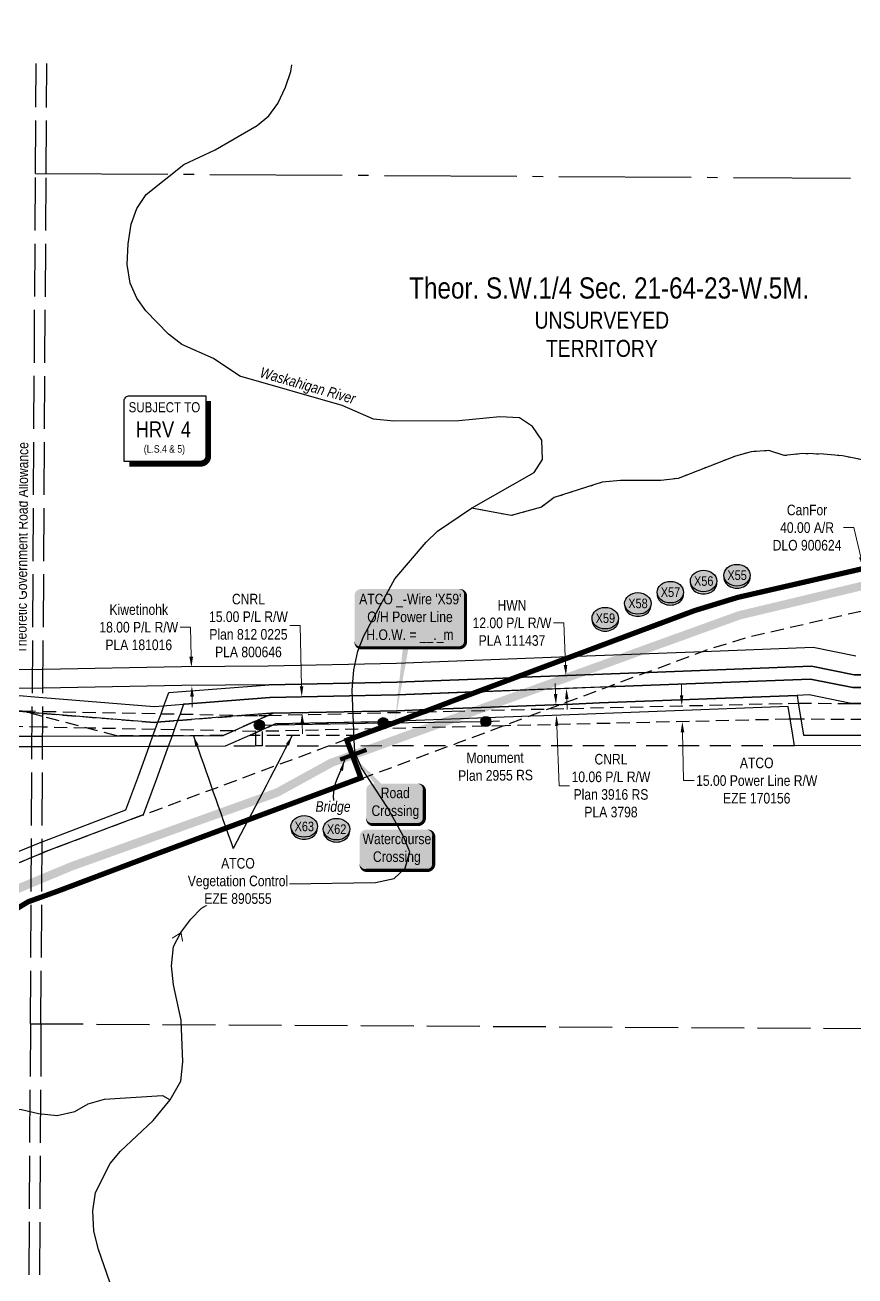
# Model space of a CAD drawing. Extents: x 454172 to 490274, y 6043290 to 6049925.
# Drawn here: x 472212 to 472997, y 6044025 to 6045208 of the extents above; entities that cross this region are included whole.
import ezdxf
from ezdxf.enums import TextEntityAlignment as Align

# ---------------------------------------------------------------- set-up
doc = ezdxf.new("R2010")
doc.units = 0
doc.header["$LTSCALE"] = 5
doc.header["$PDMODE"] = 35
doc.header["$PDSIZE"] = 5
for name, pattern in [('foc-ACCESSROAD', [3.75, 2.5, -1.25]), ('foc-FLOWLINE', [3.75, 2.5, -1.25]), ('foc-MONUMENT-BDYS', [6, 4, -2]), ('foc-QUARTERLINE', [33, 25, -3, 2, -3]), ('foc-UNSURVEYED', [12.5, 10, -2.5]), ('foc-WHEELTRACKS', [2, 0.4, -1.6])]:
    doc.linetypes.add(name, pattern=pattern)
doc.layers.get('Defpoints').update_dxf_attribs({"color": 9})
for name, color, linetype, lineweight in [('AS-GENERAL', 48, 'Continuous', 18), ('F-AR-T', 190, 'Continuous', 9), ('F-EZE-T', 190, 'Continuous', 9), ('F-RW-T', 190, 'Continuous', 9)]:
    doc.layers.add(name, color=color, linetype=linetype, lineweight=lineweight)
for name, color, linetype in [('AS-POWER', 104, 'foc-POWER'), ('AS-POWER-EXISTING-PP', 72, 'Continuous'), ('AS-POWER-T', 104, 'Continuous'), ('AS-ROADS', 254, 'Continuous'), ('C-SYMBOL', 7, 'Continuous'), ('CG-NOTES', 7, 'Continuous'), ('CTW', 7, 'Continuous'), ('F-AR', 190, 'foc-ACCESSROAD'), ('F-EZE', 190, 'foc-FLOWLINE'), ('F-RW', 190, 'Continuous'), ('L-MON-PLAN', 7, 'foc-MONUMENT-BDYS'), ('L-QSEC', 8, 'foc-QUARTERLINE'), ('L-ROAD-T', 7, 'Continuous'), ('L-UNS-T', 3, 'Continuous'), ('L-USEC', 7, 'foc-UNSURVEYED'), ('P-CROSSINGS', 250, 'Continuous'), ('P-PROPOSED', 10, 'Continuous'), ('T-WATER', 160, 'Continuous'), ('T-WATER-P3', 160, 'foc-WHEELTRACKS'), ('T-WATER-T', 170, 'Continuous')]:
    doc.layers.add(name, color=color, linetype=linetype)
doc.styles.add('175L', font='ARIALN.TTF', dxfattribs={"height": 20})
doc.styles.add('80', font='ARIALN.TTF', dxfattribs={"height": 10})
doc.styles.add('80CG', font='ARIALN.TTF', dxfattribs={"height": 10})
doc.styles.add('80L', font='ARIALN.TTF', dxfattribs={"height": 10})
doc.styles.add('Crossing', font='ARIALN.TTF', dxfattribs={"height": 10})
doc.styles.add('foc-LtypeFont', font='ARIALN.TTF', dxfattribs={"height": 7.35})
doc.styles.add('HRV', font='ARIALN.TTF', dxfattribs={"height": 3})
doc.linetypes.add('foc-POWER', pattern='A,6,-1,["P",foc-LtypeFont,S=0.2,R=0,X=-0.625,Y=-0.75],-1.24,4', length=12.24)
doc.linetypes.add('foc-TOPO-flowdirection-NOLINE', pattern='A,0,[">",foc-LtypeFont,S=0.3,R=0,X=0,Y=-0.945],-20,[">",foc-LtypeFont,S=0.3,R=0,X=0,Y=-0.945],0', length=20)
doc.dimstyles.new('Compass 5 000', dxfattribs={"dimscale": 5, "dimtxt": 9, "dimasz": 2, "dimexe": 0.2, "dimexo": 0.0625, "dimgap": 0.5, "dimtad": 0, "dimtih": 1, "dimtoh": 1, "dimzin": 0, "dimdsep": 46, "dimtxsty": '80CG', "dimcen": 0.1, "dimse1": 1, "dimse2": 1, "dimclrd": 256, "dimclrt": 256, "dimaunit": 1, "dimadec": 4, "dimazin": 0, "dimtfac": 0.06, "dimtofl": 0, "dimtmove": 0, "dimatfit": 1, "dimfxl": 0.2, "dimtolj": 1, "dimtzin": 0, "dimlwd": -1, "dimarcsym": 0})

# ---------------------------------------------------------------- blocks, each defined once
blk = doc.blocks.new('HRV')
blk.add_lwpolyline([(-35.1, 31.6), (37.2, 31.6), (37.2, -25.5, -0.414214), (32.2, -30.5), (-40.1, -30.5), (-40.1, 26.6, -0.414214)], format="xyb", close=True)
at = {"const_width": 5, "flags": 128}
blk.add_lwpolyline([(-35.1, -33), (32.2, -33, 0.414214), (39.7, -25.5), (39.7, 26.6)], format="xyb", dxfattribs=at)
at = {"style": '80L'}
blk.add_text('SUBJECT TO', height=9.5, dxfattribs=at).set_placement((-2, 13.1), align=Align.BOTTOM_CENTER)
blk.add_attdef('(N.W.1/4 00)', text='', height=7.12, dxfattribs=at).set_placement((-2, -24.4), align=Align.BOTTOM_CENTER)
at = {"layer": 'CTW', "color": 3, "style": 'HRV'}
blk.add_text('HRV', height=15, dxfattribs=at).set_placement((-10.9, -0.2), align=Align.MIDDLE_CENTER)
blk.add_attdef('0', text='', height=15, dxfattribs=at).set_placement((18.3, -0.2), align=Align.MIDDLE_CENTER)
blk = doc.blocks.new('*D171')
at = {"layer": 'Defpoints', "color": 0, "transparency": 16777216}
for p in [(473004.7, 6044694.9), (472923.2, 6044676.2), (472932.2, 6044637.2)]:
    blk.add_point(p, dxfattribs=at)
at = {"layer": 'F-AR-T', "transparency": 16777216}
for p, q in [((472996, 6044732.6), (472986, 6044732.6)), ((473002.4, 6044704.7), (472996, 6044732.6)), ((473015.9, 6044646.2), (473018.1, 6044636.5))]:
    blk.add_line(p, q, dxfattribs=at)
for points in [[(473004.1, 6044705), (473000.8, 6044704.3), (473004.7, 6044694.9)], [(473017.5, 6044646.6), (473014.2, 6044645.8), (473013.6, 6044656)]]:
    blk.add_solid(points, dxfattribs=at)
at = {"layer": 'F-AR-T', "transparency": 16777216, "insert": (472951.7, 6044732.6), "char_height": 10, "attachment_point": 5, "style": '80CG'}
blk.add_mtext('\\A1;CanFor\\P40.00 A/R\\PDLO 900624', dxfattribs=at)
blk = doc.blocks.new('*D42')
at = {"layer": 'Defpoints', "color": 0, "transparency": 16777216}
for p in [(472770.8, 6044562.7), (472771.2, 6044547.7), (472833.7, 6044549.1)]:
    blk.add_point(p, dxfattribs=at)
at = {"layer": 'F-EZE-T', "transparency": 16777216}
for p, q in [((472833.1, 6044574.1), (472832.9, 6044584.1)), ((472833.9, 6044539.1), (472835, 6044493.4)), ((472835, 6044493.4), (472845, 6044493.4))]:
    blk.add_line(p, q, dxfattribs=at)
for points in [[(472834.7, 6044574.2), (472831.4, 6044574.1), (472833.3, 6044564.1)], [(472835.6, 6044539.2), (472832.2, 6044539.1), (472833.7, 6044549.1)]]:
    blk.add_solid(points, dxfattribs=at)
at = {"layer": 'F-EZE-T', "transparency": 16777216, "insert": (472904.1, 6044493.4), "char_height": 10, "attachment_point": 5, "style": '80CG'}
blk.add_mtext('\\A1;ATCO\\P15.00 Power Line R/W\\PEZE 170156', dxfattribs=at)
blk = doc.blocks.new('*D82')
at = {"layer": 'Defpoints', "color": 0, "transparency": 16777216}
for p in [(472677.9, 6044563.9), (472678.3, 6044553.8), (472714.7, 6044555.2)]:
    blk.add_point(p, dxfattribs=at)
at = {"layer": 'F-RW-T', "transparency": 16777216}
for p, q in [((472713.9, 6044575.2), (472713.5, 6044585.2)), ((472715.1, 6044545.2), (472717.2, 6044488.6)), ((472717.2, 6044488.6), (472727.2, 6044488.6))]:
    blk.add_line(p, q, dxfattribs=at)
for points in [[(472715.6, 6044575.3), (472712.3, 6044575.2), (472714.3, 6044565.3)], [(472716.7, 6044545.3), (472713.4, 6044545.1), (472714.7, 6044555.2)]]:
    blk.add_solid(points, dxfattribs=at)
at = {"layer": 'F-RW-T', "transparency": 16777216, "insert": (472766.3, 6044488.6), "char_height": 10, "attachment_point": 5, "style": '80CG'}
blk.add_mtext('\\A1;CNRL\\P10.06 P/L R/W\\PPlan 3916 RS\\PPLA 3798', dxfattribs=at)
blk = doc.blocks.new('*D87')
at = {"layer": 'Defpoints', "color": 0, "transparency": 16777216}
for p in [(472473.9, 6044572.7), (472481.5, 6044572.8), (472481.9, 6044557.8)]:
    blk.add_point(p, dxfattribs=at)
at = {"layer": 'F-RW-T', "transparency": 16777216}
for p, q in [((472472.5, 6044640), (472462.5, 6044640)), ((472473.7, 6044582.7), (472472.5, 6044640)), ((472474.4, 6044547.7), (472474.6, 6044537.7))]:
    blk.add_line(p, q, dxfattribs=at)
for points in [[(472475.4, 6044582.7), (472472.1, 6044582.7), (472473.9, 6044572.7)], [(472476.1, 6044547.7), (472472.8, 6044547.7), (472474.2, 6044557.7)]]:
    blk.add_solid(points, dxfattribs=at)
at = {"layer": 'F-RW-T', "transparency": 16777216, "insert": (472423.5, 6044640), "char_height": 10, "attachment_point": 5, "style": '80CG'}
blk.add_mtext('\\A1;CNRL\\P15.00 P/L R/W\\PPlan 812 0225\\PPLA 800646', dxfattribs=at)
blk = doc.blocks.new('*D93')
at = {"layer": 'Defpoints', "color": 0, "transparency": 16777216}
for p in [(472723.7, 6044592.7), (472610.9, 6044588.3), (472611.4, 6044576.4)]:
    blk.add_point(p, dxfattribs=at)
at = {"layer": 'F-RW-T', "transparency": 16777216}
for p, q in [((472721.8, 6044642.5), (472711.8, 6044642.5)), ((472723.3, 6044602.6), (472721.8, 6044642.5)), ((472724.5, 6044570.7), (472724.9, 6044560.7))]:
    blk.add_line(p, q, dxfattribs=at)
for points in [[(472725, 6044602.7), (472721.6, 6044602.6), (472723.7, 6044592.7)], [(472726.2, 6044570.7), (472722.9, 6044570.6), (472724.2, 6044580.7)]]:
    blk.add_solid(points, dxfattribs=at)
at = {"layer": 'F-RW-T', "transparency": 16777216, "insert": (472672.7, 6044642.5), "char_height": 10, "attachment_point": 5, "style": '80CG'}
blk.add_mtext('\\A1;HWN\\P12.00 P/L R/W\\PPLA 111437', dxfattribs=at)
blk = doc.blocks.new('*D97')
at = {"layer": 'Defpoints', "color": 0, "transparency": 16777216}
for p in [(472369.6, 6044600.5), (472426.1, 6044601.7), (472426.5, 6044583.9)]:
    blk.add_point(p, dxfattribs=at)
at = {"layer": 'F-RW-T', "transparency": 16777216}
for p, q in [((472368.8, 6044638.4), (472358.8, 6044638.4)), ((472369.4, 6044610.5), (472368.8, 6044638.4)), ((472370.2, 6044572.8), (472370.4, 6044562.8))]:
    blk.add_line(p, q, dxfattribs=at)
for points in [[(472371.1, 6044610.6), (472367.7, 6044610.5), (472369.6, 6044600.5)], [(472371.9, 6044572.8), (472368.5, 6044572.7), (472370, 6044582.8)]]:
    blk.add_solid(points, dxfattribs=at)
at = {"layer": 'F-RW-T', "transparency": 16777216, "insert": (472319.8, 6044638.4), "char_height": 10, "attachment_point": 5, "style": '80CG'}
blk.add_mtext('\\A1;Kiwetinohk\\P18.00 P/L R/W\\PPLA 181016', dxfattribs=at)
blk = doc.blocks.new('*U273')
h = blk.add_hatch(color=59)
edge = h.paths.add_edge_path()
edge.add_line((-21.5, -20), (21.5, -20))
edge.add_arc((21.5, -14), 6, 270, 360)
edge.add_line((27.5, -14), (27.5, 12.5))
edge.add_arc((21.5, 12.5), 6, 0, 90)
edge.add_line((21.5, 18.5), (-21.5, 18.5))
edge.add_arc((-21.5, 12.5), 6, 90, 180)
edge.add_line((-27.5, 12.5), (-27.5, -14))
edge.add_arc((-21.5, -14), 6, 180, 270)
at = {"color": 1, "flags": 128}
blk.add_lwpolyline([(-40.5, 45.5, 0, 7.5, 0), (0, 0, 0, 0, 0)], format="xyseb", dxfattribs=at)
blk.add_lwpolyline([(-21.5, -20, 3, 3, 0), (21.5, -20, 3, 3, 0.414214), (27.5, -14, 3, 3, 0), (27.5, 12.5, 3, 0, 0.414214), (21.5, 18.5, 0, 0, 0), (-21.5, 18.5, 0, 0, 0.414214), (-27.5, 12.5, 0, 0, 0), (-27.5, -14, 0, 3, 0.414214)], format="xyseb", close=True, dxfattribs=at)
at = {"color": 1, "style": '80'}
blk.add_attdef('ENTER_TEXT_001', (-36, -5), '', height=10, dxfattribs=at)
blk = doc.blocks.new('xing2')
h = blk.add_hatch(color=50)
h.dxf.hatch_style = 1
edge = h.paths.add_edge_path()
edge.add_ellipse((0, 0), major_axis=(-12.5, 0), ratio=0.816297, start_angle=0, end_angle=360)
h = blk.add_hatch(color=250)
h.dxf.hatch_style = 1
edge = h.paths.add_edge_path()
edge.add_ellipse((0, -2), major_axis=(-12.5, 0), ratio=0.816297, start_angle=0, end_angle=180)
edge.add_line((12.5, -2), (12.5, 0))
edge.add_ellipse((0, 0), major_axis=(-12.5, 0), ratio=0.816297, start_angle=0, end_angle=180, ccw=False)
edge.add_line((-12.5, 0), (-12.5, -2))
at = {"color": 250}
blk.add_ellipse((0, 0), major_axis=(-12.5, 0), ratio=0.816297, dxfattribs=at)
blk.add_ellipse((0, -2), major_axis=(-12.5, 0), ratio=0.816297, start_param=0, end_param=3.141593, dxfattribs=at)
at = {"color": 250, "style": 'Crossing'}
blk.add_attdef('CROSSING', text='', height=9, dxfattribs=at).set_placement((0.1, 0), align=Align.MIDDLE_CENTER)
at = {"color": 250, "style": 'Crossing', "flags": 1}
for tag, p in [('OWNER', (0.1, -12.5)), ('DESCRIPTION', (0.1, -25.8)), ('LOCATION', (0.1, -39.3)), ('DWG_REF', (0.1, -52.8))]:
    blk.add_attdef(tag, text='', height=9, dxfattribs=at).set_placement(p, align=Align.MIDDLE_CENTER)
blk = doc.blocks.new('*U331')
h = blk.add_hatch(color=254)
edge = h.paths.add_edge_path()
edge.add_line((-29, -20), (29, -20))
edge.add_arc((29, -14), 6, 270, 360)
edge.add_line((35, -14), (35, 12.5))
edge.add_arc((29, 12.5), 6, 0, 90)
edge.add_line((29, 18.5), (-29, 18.5))
edge.add_arc((-29, 12.5), 6, 90, 180)
edge.add_line((-35, 12.5), (-35, -14))
edge.add_arc((-29, -14), 6, 180, 270)
at = {"color": 160, "flags": 128}
blk.add_lwpolyline([(-29, -20, 3, 3, 0), (29, -20, 3, 3, 0.414214), (35, -14, 3, 3, 0), (35, 12.5, 3, 0, 0.414214), (29, 18.5, 0, 0, 0), (-29, 18.5, 0, 0, 0.414214), (-35, 12.5, 0, 0, 0), (-35, -14, 0, 3, 0.414214)], format="xyseb", close=True, dxfattribs=at)
at = {"color": 160, "style": '80'}
blk.add_attdef('ENTER_TEXT_001', (-26.8, -4.9), '', height=10, dxfattribs=at)
blk = doc.blocks.new('POWERPOLE')
h = blk.add_hatch(color=255)
edge = h.paths.add_edge_path()
edge.add_arc((0, 0), 0.96, 0, 360)
at = {"linetype": 'Continuous'}
for p, q in [((0.68, -0.68), (-0.68, 0.68)), ((-0.68, -0.68), (0.68, 0.68))]:
    blk.add_line(p, q, dxfattribs=at)
blk.add_circle((0, 0), 0.96, dxfattribs=at)
blk = doc.blocks.new('*U336')
h = blk.add_hatch(color=255)
edge = h.paths.add_edge_path()
edge.add_line((-46.5, -28.5), (46.5, -28.5))
edge.add_arc((46.5, -22.5), 6, 270, 360)
edge.add_line((52.5, -22.5), (52.5, 21))
edge.add_arc((46.5, 21), 6, 0, 90)
edge.add_line((46.5, 27), (-46.5, 27))
edge.add_arc((-46.5, 21), 6, 90, 180)
edge.add_line((-52.5, 21), (-52.5, -22.5))
edge.add_arc((-46.5, -22.5), 6, 180, 270)
at = {"color": 104, "flags": 128}
blk.add_lwpolyline([(-46.5, -28.5, 3, 3, 0), (46.5, -28.5, 3, 3, 0.414214), (52.5, -22.5, 3, 3, 0), (52.5, 21, 3, 0, 0.414214), (46.5, 27, 0, 0, 0), (-46.5, 27, 0, 0, 0.414214), (-52.5, 21, 0, 0, 0), (-52.5, -22.5, 0, 3, 0.414214)], format="xyseb", close=True, dxfattribs=at)
blk.add_lwpolyline([(-14.3, -99.2, 0, 7.5, 0), (0, 0, 0, 0, 0)], format="xyseb", dxfattribs=at)
at = {"color": 104, "style": '80'}
blk.add_attdef('ENTER_TEXT_001', (-26.8, -4.9), '', height=10, dxfattribs=at)

msp = doc.modelspace()

# ---------------------------------------------------------------- linework, layer by layer
at = {"layer": 'AS-GENERAL', "const_width": 4, "flags": 128}
msp.add_lwpolyline([(472510.224, 6044513.336), (472535.115, 6044522.538)], dxfattribs=at)
at = {"layer": 'AS-POWER', "flags": 128}
msp.add_lwpolyline([(472433.839, 6044545.797), (472551, 6044548.15), (472647.958, 6044549.268), (472661.034, 6044549.786)], dxfattribs=at)
at = {"layer": 'AS-ROADS', "const_width": 7.996, "flags": 128}
msp.add_lwpolyline([(475014.156, 6044542.833), (473805.857, 6044552.612), (473742.691, 6044553.562), (473692.823, 6044573.975), (473476.563, 6044691.804), (473406.347, 6044718.087), (473355.253, 6044734.215), (473275.899, 6044743.22), (473239.745, 6044733.961), (472887.734, 6044649.713), (472501.795, 6044510.218), (472450.745, 6044482.161), (472256.642, 6044412.51), (472188, 6044383.92), (472034.219, 6044245.142), (471961.318, 6044195.626), (471873.739, 6044176.307), (471843.238, 6044174.797), (471749.922, 6044193.513), (471535.036, 6044232.499), (471412.928, 6044293.134), (471330.997, 6044368.73)], dxfattribs=at)
at = {"layer": 'F-AR', "flags": 128}
msp.add_lwpolyline([(459735.175, 6046472.34), (459774.96, 6046470.4), (459823.646, 6046470.097), (459925.381, 6046469.465), (459932.458, 6046469.421), (459936.768, 6046469.394), (459942.957, 6046469.356), (459994.91, 6046469.033), (460052.536, 6046468.675), (460105.19, 6046463.254), (460157.155, 6046453.884), (460158.304, 6046453.677), (460261.824, 6046420.316), (460797.913, 6046230.963), (460822.759, 6046222.187), (460827.977, 6046219.713), (460916.183, 6046177.888), (461045.505, 6046113.108), (461099.932, 6046080.751), (461124.886, 6046062.712), (461216.997, 6045981.245), (461251.406, 6045950.816), (461259.016, 6045944.093), (461345.536, 6045859.476), (461375.492, 6045835.418), (461428.401, 6045802.394), (461479.79, 6045777.726), (461534.36, 6045764.688), (461619.044, 6045749.756), (461814.875, 6045715.227), (461915.656, 6045708.426), (462423.761, 6045699.044), (462442.87, 6045698.692), (462453.917, 6045698.515), (463248.913, 6045685.843), (463317.549, 6045684.749), (463702.444, 6045680.703), (463732.663, 6045680.385), (464053.993, 6045677.019), (464084.151, 6045676.703), (464515.596, 6045672.175), (464879.165, 6045666.676), (465143.009, 6045662.68), (465152.923, 6045662.53), (465153.331, 6045662.524), (465182.584, 6045662.08), (465183.003, 6045662.073), (465573.803, 6045656.171), (465684.201, 6045652.454), (465714.354, 6045651.439), (465884.808, 6045645.7), (465933.897, 6045641.752), (465954.122, 6045640.125), (465968.064, 6045639.004), (466110.718, 6045616.357), (466232.285, 6045592.456), (466293.194, 6045573.45), (466350.716, 6045546.368), (466507.95, 6045445.747), (466594.144, 6045390.588), (466745.816, 6045288.977), (466762.721, 6045277.652), (467025.394, 6045101.681), (467087.104, 6045060.349), (467309.365, 6044914.084), (467339.385, 6044894.327), (467728.301, 6044638.386), (467743.255, 6044628.546), (467745.892, 6044626.81), (467752.485, 6044622.473), (467793.584, 6044595.429), (467845.945, 6044568.641), (467900.55, 6044551.287), (467938.354, 6044546.349), (467978.293, 6044545.527), (468024.119, 6044548.14), (468035.75, 6044548.803), (468071.187, 6044550.825), (468112.757, 6044553.196), (468131.041, 6044554.239), (468132.24, 6044554.307), (468153.563, 6044555.523), (468157.43, 6044555.828), (468161.336, 6044556.263), (468167.473, 6044556.317), (468171.313, 6044556.536), (468174.345, 6044556.709), (468303.293, 6044560.119), (468430.81, 6044559.982), (468465.902, 6044560.029), (468485.905, 6044560.056), (468487.2, 6044560.057), (468502.551, 6044560.077), (468510.737, 6044560.088), (468803.155, 6044560.478), (468937.6, 6044562.493), (468967.763, 6044562.945), (469065.756, 6044564.413), (469123.955, 6044561.589), (469189.86, 6044548.101), (469205.381, 6044544.699), (469210.287, 6044543.92), (469220.837, 6044541.761), (469225.742, 6044540.757), (469232.158, 6044539.28), (469233.443, 6044538.984), (469243.805, 6044536.597), (469253.746, 6044534.307), (469259.321, 6044533.224), (469473.288, 6044483.745), (469574.269, 6044455.441), (469615.74, 6044437.26), (469687.161, 6044389.61), (469761.493, 6044331.457), (469783.141, 6044314.521), (469816.413, 6044297.391), (469851.582, 6044286.323), (469910.125, 6044278.03), (470011.614, 6044279.417), (470113.383, 6044284.719), (470233.973, 6044299.668), (470332.224, 6044320.007), (470387.864, 6044341.598), (470564.763, 6044440.023), (470567.529, 6044441.21), (470597.772, 6044454.18), (470624.653, 6044465.708), (470686.271, 6044483.949), (470729.292, 6044490.305), (470808.667, 6044494.132), (470830.849, 6044495.202), (470836.271, 6044495.464), (470841.127, 6044495.993), (470865.943, 6044498.701), (470872.415, 6044499.407), (470876.603, 6044499.853), (470880.122, 6044500.249), (470892.012, 6044501.546), (470961.785, 6044509.162), (471020.537, 6044515.574), (471082.957, 6044520.184), (471126.231, 6044519.847), (471156.853, 6044514.998), (471169.302, 6044513.026), (471204.737, 6044500.296), (471243.436, 6044478.237), (471292.701, 6044437.934), (471392.362, 6044345.525), (471425.647, 6044314.663), (471455.812, 6044294.914), (471489.51, 6044277.067), (471515.465, 6044267.611), (471525.028, 6044264.134), (471584.217, 6044251.304), (471683.929, 6044228.508), (471687.731, 6044227.838), (471821.254, 6044204.513), (471821.823, 6044204.425), (471834.497, 6044203.636), (471836.144, 6044203.534), (471838.021, 6044203.415), (471849.462, 6044202.702), (471874.97, 6044201.134), (471905.821, 6044204.176), (471952.393, 6044220.804), (471988.57, 6044243.411), (472013.114, 6044264.733), (472130.92, 6044367.104), (472173.652, 6044399.527), (472198.095, 6044412.291), (472228.331, 6044424.911), (472229.428, 6044425.37), (472324.11, 6044461.047), (472388.795, 6044485.098), (472520.129, 6044533.932), (472525.69, 6044535.998), (472542.901, 6044542.398), (472562.284, 6044549.453), (472585.909, 6044558.391), (472592.401, 6044560.623), (472615.177, 6044569.274), (472636.706, 6044577.314), (472672.536, 6044590.696), (472726.218, 6044610.747), (472845.216, 6044655.196), (472885.896, 6044667.613), (473022.597, 6044699.048), (473025.193, 6044699.692), (473200.886, 6044743.302), (473287.425, 6044765.536), (473440.117, 6044734.159), (473749.357, 6044566.947), (473829.694, 6044566.989), (473859.855, 6044567.008), (474228.29, 6044567.23), (474351.252, 6044566), (474378.468, 6044565.729), (474421.057, 6044565.307), (474437.185, 6044565.147), (474655.091, 6044562.999), (475108.206, 6044558.523), (475109.282, 6044558.532), (475128.812, 6044558.79), (475140.12, 6044558.934), (475143.548, 6044558.974), (475192.998, 6044559.606), (475281.483, 6044546.949), (475400.705, 6044504.667), (475459.954, 6044478.12), (475490.043, 6044464.638), (475504.583, 6044458.123), (475596.033, 6044441.011), (475662.25, 6044441.498), (475746.6, 6044455.938), (476025.056, 6044546.381), (476143.581, 6044554.353), (476148.588, 6044554.56), (476183.806, 6044557.031), (476237.789, 6044555.497), (476254.302, 6044555.031), (476261.439, 6044554.83), (476264.299, 6044554.745), (476285.771, 6044554.135), (476932.029, 6044535.774), (477068.574, 6044537.823), (477090.991, 6044536.11), (477121.14, 6044533.807), (477346.82, 6044516.564), (477414.833, 6044514.458), (477467.959, 6044515.367), (477623.19, 6044545.329), (477819.006, 6044549.6), (477882.821, 6044547.375), (477916.551, 6044543.243), (478117.075, 6044518.685), (478342.582, 6044431.397), (478371.608, 6044423.243), (478483.871, 6044403.53), (478721.231, 6044379.659), (478751.377, 6044376.627), (478768.899, 6044374.865), (478791.642, 6044372.578), (478854.731, 6044366.233), (478874.651, 6044364.23), (478885.291, 6044363.16), (479004.406, 6044356.061), (479139.039, 6044348.004), (479558.838, 6044337.336), (479612.179, 6044335.981), (479671.347, 6044337.727), (479689.056, 6044340.577), (479769.55, 6044361.111), (479812.597, 6044365.159), (480063.121, 6044371.307), (480151.135, 6044371.357), (480182.259, 6044369.923), (480324.844, 6044357.216), (480376.622, 6044350.85), (480406.757, 6044347.145), (480509.088, 6044334.563), (480576.879, 6044318.02), (480595.379, 6044313.505), (480638.022, 6044303.099), (480736.949, 6044282.979), (481062.233, 6044266.714), (481204.451, 6044266.143), (481279.357, 6044265.842), (481363.634, 6044261.089), (481441.797, 6044252.633), (481484.233, 6044244.683), (481536.865, 6044228.253), (481555.176, 6044222.547), (481593.081, 6044200.767), (481633.538, 6044171.403), (481647.919, 6044160.966), (481648.412, 6044160.521), (481695.438, 6044118.098), (481726.906, 6044083.605), (482010.01, 6043733.136), (482027.657, 6043711.291), (482039.988, 6043697.687), (482096.216, 6043635.659), (482113.388, 6043621.418), (482133.709, 6043610.454), (482152.336, 6043603.604), (482227.603, 6043586.802), (482337.784, 6043549.778), (482479.255, 6043461.675), (482497.85, 6043453.073), (482519.676, 6043448.142), (482548.126, 6043444.715), (482584.857, 6043450.883), (482602.295, 6043464.052), (482741.67, 6043501.636), (482764.916, 6043507.905), (482773.931, 6043510.336), (482828.57, 6043530.12), (482828.476, 6043505.794), (482828.449, 6043498.563), (482828.406, 6043487.542), (482822.467, 6043485.399), (482785.195, 6043471.956), (482620.247, 6043427.484), (482610.76, 6043420.314), (482602.141, 6043413.811), (482548.966, 6043404.249), (482513.174, 6043408.625), (482484.91, 6043415.01), (482472.352, 6043420.811), (482460.223, 6043426.43), (482444.539, 6043436.198), (482414.186, 6043455.1), (482320.632, 6043513.362), (482216.867, 6043548.235), (482141.031, 6043565.164), (482117.234, 6043573.916), (482091.184, 6043587.971), (482068.704, 6043606.483), (482039.685, 6043638.494), (482009.695, 6043671.578), (481997.275, 6043685.28), (481696.57, 6044057.539), (481667.215, 6044089.716), (481622.717, 6044129.859), (481571.319, 6044167.163), (481539.07, 6044185.693), (481511.112, 6044194.416), (481474.565, 6044205.819), (481435.953, 6044212.999), (481382.463, 6044218.839), (481375.289, 6044219.616), (481373.204, 6044219.841), (481360.356, 6044221.231), (481347.689, 6044221.946), (481278.165, 6044225.867), (481204.214, 6044226.164), (481061.176, 6044226.738), (480991.13, 6044230.234), (480731.945, 6044243.199), (480629.002, 6044264.148), (480501.907, 6044295.163), (480406.485, 6044306.897), (480376.351, 6044310.603), (480320.651, 6044317.452), (480179.943, 6044329.991), (480150.865, 6044331.393), (480063.013, 6044331.317), (479814.903, 6044325.221), (479776.405, 6044321.6), (479697.19, 6044301.392), (479675.129, 6044297.841), (479612.273, 6044295.987), (479558.611, 6044297.35), (479137.351, 6044308.054), (479002.25, 6044316.139), (478882.489, 6044323.268), (478872.291, 6044324.294), (478852.372, 6044326.296), (478751.193, 6044336.468), (478721.047, 6044339.499), (478478.515, 6044363.881), (478362.746, 6044384.204), (478329.93, 6044393.425), (478107.278, 6044479.607), (477916.36, 6044502.989), (477879.686, 6044507.481), (477818.736, 6044509.606), (477627.445, 6044505.431), (477472.128, 6044475.453), (477414.554, 6044474.469), (477344.675, 6044476.632), (477197.349, 6044487.875), (477177.416, 6044489.398), (477120.943, 6044493.726), (477090.794, 6044496.03), (477067.347, 6044497.821), (476931.804, 6044495.787), (476285.568, 6044514.147), (476263.594, 6044514.766), (476253.598, 6044515.055), (476184.533, 6044517.017), (476151.845, 6044514.824), (476146.858, 6044514.49), (476133.208, 6044513.574), (476032.723, 6044506.833), (476002.368, 6044496.973), (475983.233, 6044490.758), (475756.223, 6044417.027), (475665.822, 6044401.547), (475592.499, 6044401.002), (475492.596, 6044419.69), (475489.812, 6044420.937), (475459.723, 6044434.418), (475385.845, 6044467.518), (475271.835, 6044507.952), (475190.53, 6044519.565), (475140.274, 6044518.931), (475123.457, 6044518.717), (475120.03, 6044518.675), (475108.666, 6044518.532), (475103.701, 6044518.543), (475089.357, 6044518.611), (475078.177, 6044518.725), (474654.872, 6044522.958), (474420.659, 6044525.299), (474404.494, 6044525.461), (474228.105, 6044527.225), (473859.629, 6044527.002), (473829.468, 6044526.985), (473739.445, 6044526.93), (473720.786, 6044536.956), (473719.059, 6044536.956), (473596.1, 6044536.874), (473588.093, 6044536.868), (473585.267, 6044536.868), (473581.884, 6044536.866), (473566.879, 6044536.852), (473563.055, 6044536.854), (473425.64, 6044536.767), (473410.666, 6044536.758), (473382.176, 6044536.74), (473372.132, 6044536.733), (473362.277, 6044536.728), (473359.16, 6044536.728), (473349.102, 6044536.722), (473339.053, 6044536.715), (473318.775, 6044536.701), (473318.764, 6044550.183), (473318.752, 6044565.176), (473318.75, 6044567.17), (473329.585, 6044567.198), (473339.869, 6044567.203), (473349.892, 6044567.207), (473359.14, 6044567.218), (473359.95, 6044567.212), (473369.177, 6044567.168), (473379.225, 6044567.088), (473410.859, 6044566.901), (473425.846, 6044566.814), (473665.393, 6044566.908), (473426.485, 6044696.165), (473289.622, 6044724.346), (473288.427, 6044724.515), (473210.676, 6044704.54), (473031.893, 6044660.163), (473024.953, 6044658.567), (472896.224, 6044628.965), (472858.059, 6044617.316), (472853.502, 6044615.613), (472799.801, 6044595.556), (472763.998, 6044582.181), (472722.826, 6044566.804), (472719.17, 6044565.438), (472707.863, 6044561.214), (472689.153, 6044554.226), (472665.057, 6044545.227), (472628.903, 6044531.724), (472622.464, 6044529.33), (472337.632, 6044423.424), (472243.934, 6044388.101), (472228.075, 6044382.397), (472215.784, 6044377.976), (472197.824, 6044367.249), (472195.137, 6044365.643), (472156.147, 6044336.06), (472073.668, 6044264.387), (472012.425, 6044211.174), (471969.911, 6044184.607), (471914.649, 6044164.876), (471875.631, 6044161.023), (471870.489, 6044161.338), (471857.944, 6044162.12), (471839.134, 6044163.287), (471817.001, 6044164.671), (471676.473, 6044189.196), (471576.039, 6044212.169), (471513.903, 6044225.637), (471473.237, 6044240.445), (471435.463, 6044260.451), (471423.705, 6044268.148), (471400.932, 6044283.057), (471392.026, 6044291.315), (471266.427, 6044407.775), (471220.721, 6044445.167), (471187.953, 6044463.844), (471159.329, 6044474.129), (471122.93, 6044479.892), (471084.276, 6044480.193), (471024.179, 6044475.755), (470885.747, 6044460.646), (470874.126, 6044459.378), (470870.332, 6044458.956), (470866.419, 6044458.537), (470859.639, 6044457.797), (470839.406, 6044455.589), (470835.169, 6044455.385), (470824.936, 6044454.892), (470733.186, 6044450.467), (470694.91, 6044444.812), (470638.253, 6044428.04), (470597.494, 6044410.56), (470582.407, 6044404.089), (470567.239, 6044395.65), (470404.895, 6044305.322), (470343.586, 6044281.532), (470309.959, 6044274.564), (470240.495, 6044260.191), (470116.886, 6044244.869), (470012.927, 6044239.452), (469907.579, 6044238.011), (469842.717, 6044247.2), (469801.151, 6044260.282), (469767.298, 6044277.711), (469761.483, 6044280.705), (469761.163, 6044280.955), (469663.716, 6044357.192), (469596.473, 6044402.055), (469560.782, 6044417.701), (469463.401, 6044444.996), (469264.418, 6044490.822), (469254.03, 6044493.215), (469248.854, 6044494.407), (469238.502, 6044496.792), (469225.881, 6044499.699), (469217.246, 6044501.688), (469210.365, 6044503.096), (469194.876, 6044506.267), (469118.949, 6044521.806), (469065.086, 6044524.419), (468967.494, 6044522.957), (468937.332, 6044522.505), (468803.481, 6044520.499), (468504.324, 6044520.1), (468496.272, 6044520.09), (468481.174, 6044520.068), (468431.092, 6044520.003), (468302.71, 6044520.134), (468205.609, 6044517.541), (468195.361, 6044517.267), (468191.263, 6044517.158), (468175.739, 6044516.743), (468171.331, 6044516.492), (468168.252, 6044516.316), (468161.337, 6044516.01), (468131.964, 6044514.247), (468097.387, 6044512.275), (468061.947, 6044510.253), (468050.316, 6044509.59), (467979.021, 6044505.524), (467935.344, 6044506.423), (467891.837, 6044512.105), (467830.683, 6044531.542), (467773.431, 6044560.832), (467719.513, 6044596.312), (467712.92, 6044600.648), (467710.283, 6044602.385), (467695.329, 6044612.223), (467339.048, 6044846.69), (467309.027, 6044866.446), (467064.989, 6045027.043), (466952.716, 6045102.247), (466572.241, 6045357.139), (466507.607, 6045398.502), (466331.346, 6045511.299), (466278.656, 6045536.106), (466222.446, 6045553.646), (466103.725, 6045576.987), (465963.32, 6045599.278), (465882.57, 6045605.772), (465714.057, 6045611.446), (465683.904, 6045612.462), (465583.938, 6045615.831), (465572.855, 6045616.202), (465522.515, 6045616.962), (464878.86, 6045626.698), (464515.072, 6045632.199), (464083.839, 6045636.725), (464053.681, 6045637.041), (463317.021, 6045644.773), (463248.594, 6045645.864), (462453.591, 6045658.536), (462442.182, 6045658.718), (462423.435, 6045659.064), (461913.94, 6045668.471), (461810.044, 6045675.483), (461618.706, 6045709.221), (461526.237, 6045725.525), (461466.342, 6045739.834), (461409.108, 6045767.309), (461352.309, 6045802.76), (461318.979, 6045829.528), (461231.779, 6045914.809), (461190.519, 6045951.291), (461156.109, 6045981.721), (461099.872, 6046031.463), (461077.963, 6046047.301), (461026.312, 6046078.007), (460898.663, 6046141.95), (460827.602, 6046175.645), (460807.496, 6046185.179), (460797.552, 6046188.691), (460249.033, 6046382.434), (460148.582, 6046414.806), (460099.588, 6046423.64), (460050.359, 6046428.709), (459994.562, 6046429.056), (459773.875, 6046430.428), (459729.022, 6046432.585), (459685.854, 6046444.031), (459646.574, 6046465.313), (459625.177, 6046483.098), (459622.176, 6046485.592), (459611.502, 6046494.361), (459606.812, 6046498.362), (459607.56, 6046498.982), (459622.127, 6046511.008), (459637.195, 6046525.102), (459641.888, 6046521.194), (459652.559, 6046512.324), (459655.336, 6046510.016), (459669.091, 6046498.583), (459700.708, 6046481.454), (459707.368, 6046479.688), (459735.175, 6046472.34)], close=True, dxfattribs=at)
at = {"layer": 'F-EZE'}
for points in [[(470881.847, 6044563.025), (471393.717, 6044564.576), (471590.955, 6044565.188), (471883.631, 6044565.728), (471928.526, 6044564.84), (471975.384, 6044563.914), (472198.978, 6044559.387), (472209.67, 6044559.287), (472229.135, 6044558.903), (472340.834, 6044556.695), (472358.799, 6044556.34), (472419.663, 6044555.138), (472433.45, 6044554.866), (472442.371, 6044555.072), (472588.792, 6044558.457), (472615.741, 6044559.081), (472709.359, 6044561.249), (472933.963, 6044566.457), (472943.443, 6044566.689), (472993.496, 6044566.294), (473024.415, 6044566.157)], [(473024.327, 6044551.165), (472945.893, 6044551.425), (472935.707, 6044551.459), (472934.112, 6044551.465), (472666.205, 6044545.253), (472553.193, 6044542.638), (472546.053, 6044542.471), (472436.474, 6044539.939), (472436.481, 6044536.07), (472436.498, 6044526.222), (472430.501, 6044526.211), (472430.484, 6044536.075), (472430.479, 6044538.778), (472430.478, 6044539.929), (472409.282, 6044540.347), (472353.325, 6044541.452), (472335.357, 6044541.807), (472270.988, 6044543.079), (472229.045, 6044543.909), (472198.889, 6044544.505), (471883.456, 6044550.736), (471590.992, 6044550.196), (471393.624, 6044549.584), (470905.728, 6044548.069)]]:
    msp.add_lwpolyline(points, dxfattribs=at)
for points in [[(472447.019, 6044557.141), (472399.504, 6044535.996), (472351.933, 6044535.838), (472351.26, 6044535.835), (472335.94, 6044535.785), (472333.138, 6044535.775), (472299.047, 6044535.662), (472229.106, 6044554.15), (472213.831, 6044558.187), (472229.124, 6044556.951), (472334.381, 6044548.444), (472337.9, 6044548.72), (472340.781, 6044548.947), (472356.535, 6044550.183), (472357.23, 6044550.237), (472444.531, 6044557.091), (472447.019, 6044557.141)], [(472530.754, 6044536.757), (472528.729, 6044536.085), (472528.276, 6044535.996), (472424.415, 6044536.08), (472449.253, 6044547.132), (472562.288, 6044549.419), (472564.829, 6044549.476), (472560.374, 6044547.823), (472530.754, 6044536.757)]]:
    msp.add_lwpolyline(points, close=True, dxfattribs=at)
at = {"layer": 'F-RW'}
for points in [[(470899.05, 6044594.118), (471393.907, 6044595.375), (472139.252, 6044597.249), (472199.212, 6044598.363), (472229.376, 6044598.924), (472360.262, 6044601.357), (472442.32, 6044602.031), (472563.396, 6044604.527), (472726.218, 6044610.747), (472853.502, 6044615.613), (472957.332, 6044619.586), (472997.957, 6044611.358)], [(473024.573, 6044593.437), (472996.169, 6044593.376), (472955.867, 6044601.53), (472802.169, 6044595.649), (472799.801, 6044595.556), (472675.178, 6044590.797), (472672.536, 6044590.696), (472563.919, 6044586.546), (472443.198, 6044584.057), (472360.53, 6044583.374), (472229.267, 6044580.935), (472199.104, 6044580.374), (472139.15, 6044579.26), (471393.796, 6044577.415), (470896.462, 6044576.18)], [(472198.159, 6044423.102), (472225.805, 6044434.689), (472228.395, 6044435.673), (472307.733, 6044465.786), (472319.727, 6044498.666), (472329.493, 6044525.652), (472330.217, 6044527.424), (472333.168, 6044535.743), (472335.396, 6044541.766), (472337.921, 6044548.698), (472340.856, 6044556.671), (472343.617, 6044564.208), (472348.166, 6044576.628), (472443.198, 6044584.057), (472563.919, 6044586.546), (472672.536, 6044590.697), (472675.178, 6044590.798), (472799.824, 6044595.557), (472802.169, 6044595.647), (472955.867, 6044601.53), (472996.167, 6044593.386), (473024.573, 6044593.437)], [(470896.462, 6044576.183), (471393.796, 6044577.415), (472139.15, 6044579.26), (472199.068, 6044574.417), (472229.214, 6044571.98), (472334.397, 6044563.479), (472343.603, 6044564.222), (472346.498, 6044564.455), (472362.231, 6044565.67), (472362.925, 6044565.731), (472443.79, 6044572.066), (472564.237, 6044574.551), (472637.6, 6044577.347), (472639.436, 6044577.417), (472647.141, 6044577.712), (472766.029, 6044582.258), (472771.042, 6044582.448), (472954.975, 6044589.477), (472994.984, 6044581.364), (473024.504, 6044581.403)], [(473024.503, 6044581.403), (472994.982, 6044581.377), (472954.935, 6044589.48), (472771.042, 6044582.451), (472766.029, 6044582.261), (472764.004, 6044582.183), (472647.141, 6044577.715), (472639.436, 6044577.42), (472637.6, 6044577.35), (472636.717, 6044577.317), (472564.254, 6044574.551), (472443.79, 6044572.066), (472362.924, 6044565.737), (472362.233, 6044565.68), (472358.81, 6044556.328), (472356.547, 6044550.17), (472353.354, 6044541.422), (472351.284, 6044535.81), (472347.608, 6044525.722), (472346.706, 6044523.066), (472336.227, 6044494.305), (472324.11, 6044461.047), (472229.428, 6044425.37), (472228.331, 6044424.911), (472198.094, 6044412.235)], [(470900.462, 6044531.026), (471393.519, 6044532.661), (472181.236, 6044535.272), (472198.833, 6044535.33), (472228.994, 6044535.431), (472299.047, 6044535.662), (472333.138, 6044535.775), (472335.94, 6044535.785), (472351.26, 6044535.835), (472351.933, 6044535.838), (472399.504, 6044535.996), (472447.019, 6044557.141), (472564.589, 6044559.522), (472592.405, 6044560.584), (472594.704, 6044560.672), (472598.862, 6044560.833), (472626.414, 6044561.889), (472720.831, 6044565.501), (472729.975, 6044565.854), (472755.373, 6044566.827), (472942.273, 6044573.983), (472943.401, 6044566.955), (472948.293, 6044536.476), (473024.242, 6044536.523)], [(473024.417, 6044566.429), (472993.496, 6044566.35), (472953.831, 6044574.426), (472942.273, 6044573.983), (472755.373, 6044566.827), (472729.975, 6044565.854), (472720.831, 6044565.501), (472626.414, 6044561.889), (472598.862, 6044560.833), (472594.704, 6044560.672), (472592.405, 6044560.584), (472564.589, 6044559.522), (472447.019, 6044557.141), (472444.531, 6044557.091), (472357.23, 6044550.237), (472356.535, 6044550.183), (472340.781, 6044548.947), (472337.9, 6044548.72), (472334.381, 6044548.444), (472229.124, 6044556.951), (472213.831, 6044558.187), (472198.978, 6044559.387)], [(473024.183, 6044526.473), (472939.726, 6044526.419), (472938.114, 6044536.47), (472933.758, 6044563.598), (472702.426, 6044554.739), (472690.566, 6044554.28), (472581.652, 6044550.114), (472566.482, 6044549.534), (472564.829, 6044549.477), (472562.288, 6044549.419), (472449.253, 6044547.132), (472424.415, 6044536.08), (472401.658, 6044525.953), (472348.231, 6044525.774), (472347.561, 6044525.772), (472336.601, 6044525.736), (472332.237, 6044525.722), (472329.436, 6044525.713), (472228.934, 6044525.38), (472218.79, 6044525.346), (472198.773, 6044525.28), (471393.457, 6044522.61), (470897.347, 6044520.966)]]:
    msp.add_lwpolyline(points, dxfattribs=at)
at = {"layer": 'F-RW', "flags": 128}
msp.add_lwpolyline([(475078.177, 6044518.725), (474420.659, 6044525.299), (474228.103, 6044527.224), (473425.572, 6044526.741), (473373.11, 6044526.692), (472939.726, 6044526.419)], dxfattribs=at)
at = {"layer": 'L-MON-PLAN', "flags": 128}
msp.add_lwpolyline([(472939.726, 6044526.419), (472438.915, 6044526.076), (472401.658, 6044525.953)], dxfattribs=at)
at = {"layer": 'L-QSEC'}
msp.add_line((472222.15, 6045067.59), (472992.697, 6045063.107), dxfattribs=at)
at = {"layer": 'L-USEC'}
for p, q in [((472222.15, 6045067.59), (472222.774, 6045171.549)), ((472232.19, 6045067.53), (472232.814, 6045171.492)), ((472217.322, 6044263.562), (472222.15, 6045067.59)), ((472227.362, 6044263.501), (472232.19, 6045067.53)), ((472217.322, 6044263.562), (472212.493, 6043459.534)), ((472217.322, 6044263.566), (473022.624, 6044258.912)), ((472227.362, 6044263.501), (472222.533, 6043459.474))]:
    msp.add_line(p, q, dxfattribs=at)
at = {"layer": 'P-PROPOSED', "flags": 128}
msp.add_lwpolyline([(473022.83, 6044698.075, 4.997, 4.997, 0), (472886.154, 6044666.646, 4.997, 4.997, 0), (472845.538, 6044654.248, 4.997, 4.997, 0), (472726.568, 6044609.81, 4.997, 4.997, 0), (472672.886, 6044589.759, 4.997, 4.997, 0), (472637.056, 6044576.377, 4.997, 4.997, 0), (472615.53, 6044568.339, 4.997, 4.997, 0), (472592.741, 6044559.683, 4.997, 4.997, 0), (472586.249, 6044557.45, 4.997, 4.997, 0), (472562.632, 6044548.515, 4.997, 4.997, 0), (472543.246, 6044541.459, 4.997, 4.997, 0), (472526.039, 6044535.061, 4.997, 4.997, 0), (472520.478, 6044532.995, 4.997, 4.997, 0), (472516.584, 6044531.547, 4.997, 4.997, 0), (472529.82, 6044495.95, 4.997, 4.997, 0), (472337.281, 6044424.36, 4.997, 4.997, 0), (472243.589, 6044389.04, 4.997, 4.997, 0), (472227.737, 6044383.338, 4.997, 4.997, 0), (472215.354, 6044378.885, 4.997, 4.997, 0), (472197.311, 6044368.107, 4.997, 4.997, 0)], format="xyseb", dxfattribs=at)
at = {"layer": 'T-WATER', "linetype": 'foc-TOPO-flowdirection-NOLINE', "flags": 128}
for points in [[(472634.495, 6044751.166), (472693.748, 6044784.617), (472701.466, 6044797.118), (472700.828, 6044815.365), (472692.212, 6044828.131), (472679.768, 6044836.448), (472661.209, 6044837.43), (472622.373, 6044833.687), (472561.072, 6044833.258), (472541.614, 6044835.077), (472512.285, 6044848.1), (472415.5, 6044875.927), (472390.365, 6044892.502), (472360.437, 6044905.764), (472347.808, 6044915.521), (472326.566, 6044937.566), (472318.074, 6044949.613), (472311.737, 6044963.645), (472308.996, 6044981.585), (472309.914, 6045000.856), (472312.634, 6045019.529), (472317.884, 6045034.427), (472326.681, 6045047.53), (472362.398, 6045076.117), (472392.088, 6045089.746), (472431.663, 6045112.818), (472442.751, 6045122.145), (472451.429, 6045133.628), (472458.418, 6045149.129), (472463.611, 6045164.026), (472464.484, 6045170.178)], [(472523.806, 6044525.007), (472521.53, 6044578.851), (472523.051, 6044598.062), (472526.971, 6044615.777), (472532.646, 6044630.434), (472561.946, 6044684.098), (472591.408, 6044718.735), (472602.254, 6044729.262), (472634.495, 6044751.166)]]:
    msp.add_lwpolyline(points, dxfattribs=at)
at = {"layer": 'T-WATER', "flags": 128}
for points in [[(472634.495, 6044751.166), (472693.748, 6044784.617), (472701.466, 6044797.118), (472700.828, 6044815.365), (472692.212, 6044828.131), (472679.768, 6044836.448), (472661.209, 6044837.43), (472622.373, 6044833.687), (472561.072, 6044833.258), (472541.614, 6044835.077), (472512.285, 6044848.1), (472415.5, 6044875.927), (472390.365, 6044892.502), (472360.437, 6044905.764), (472347.808, 6044915.521), (472326.566, 6044937.566), (472318.074, 6044949.613), (472311.737, 6044963.645), (472308.996, 6044981.585), (472309.914, 6045000.856), (472312.634, 6045019.529), (472317.884, 6045034.427), (472326.681, 6045047.53), (472362.398, 6045076.117), (472392.088, 6045089.746), (472431.663, 6045112.818), (472442.751, 6045122.145), (472451.429, 6045133.628), (472458.418, 6045149.129), (472463.611, 6045164.026), (472464.484, 6045170.178)], [(472523.806, 6044525.007), (472521.53, 6044578.851), (472523.051, 6044598.062), (472526.971, 6044615.777), (472532.646, 6044630.434), (472561.946, 6044684.098), (472591.408, 6044718.735), (472602.254, 6044729.262), (472634.495, 6044751.166)], [(472530.386, 6044505.612), (472524.426, 6044519.253), (472523.806, 6044525.007)], [(472349.487, 6044191.547), (472359.588, 6044209.238), (472361.592, 6044227.49), (472359.82, 6044266.743), (472352.601, 6044300.161), (472350.641, 6044318.224), (472352.58, 6044336.596), (472359.697, 6044349.636), (472368.976, 6044362.321), (472379.219, 6044372.786), (472392.228, 6044380.437), (472407.826, 6044386.773), (472425.227, 6044390.95), (472461.903, 6044395.71), (472543.555, 6044396.963), (472561.256, 6044400.902), (472571.682, 6044410.708), (472576.153, 6044425.964), (472569.752, 6044441.317), (472555.044, 6044467.936), (472530.386, 6044505.612)], [(472208.932, 6044182.543), (472225.153, 6044178.616), (472242.809, 6044176.613), (472259.251, 6044180.55), (472272.084, 6044187.779), (472287.384, 6044192.074), (472342.194, 6044195.73), (472349.487, 6044191.547)], [(472318.402, 6043974.259), (472306.045, 6043990.337), (472298.389, 6044003.946), (472292.532, 6044019.06), (472281.655, 6044050.129), (472277.474, 6044067.467), (472276.471, 6044086.493), (472279.014, 6044103.846), (472292.702, 6044131.366), (472302.523, 6044142.912), (472333.439, 6044172.028), (472349.487, 6044191.547)]]:
    msp.add_lwpolyline(points, dxfattribs=at)
at = {"layer": 'T-WATER-P3', "flags": 128}
for points in [[(473803.255, 6044593.93), (473782.766, 6044600.374), (473744.347, 6044623.285), (473717.421, 6044637.217), (473701.556, 6044642.947), (473668.519, 6044661.256), (473637.461, 6044674.737), (473580.366, 6044701.698), (473551.757, 6044717.082), (473522.549, 6044736.834), (473456.308, 6044757.233), (473418.349, 6044768.519), (473363.45, 6044786.703), (473316.976, 6044800.198), (473243.568, 6044796.436), (473199.021, 6044791.733), (473117.452, 6044776.999), (473078.866, 6044779.821), (473063.523, 6044786.289), (473034.917, 6044789.074), (473019.718, 6044793.543), (472985.057, 6044800.434), (472967.28, 6044802.019), (472947.768, 6044802.578), (472930.178, 6044800.681), (472915.639, 6044805.454), (472898.893, 6044804.456), (472883.89, 6044800.285), (472829.958, 6044779.222), (472813.392, 6044777.204), (472775.267, 6044777.126), (472758.041, 6044775.469), (472712.441, 6044760.967), (472700.512, 6044751.997), (472671.95, 6044743.945), (472634.495, 6044751.166)], [(472530.386, 6044505.612), (472524.426, 6044519.253), (472523.806, 6044525.007)], [(472530.386, 6044505.612), (472524.426, 6044519.253), (472523.806, 6044525.007)]]:
    msp.add_lwpolyline(points, dxfattribs=at)
at = {"layer": 'T-WATER-P3', "linetype": 'foc-TOPO-flowdirection-NOLINE', "flags": 128}
for points in [[(473803.255, 6044593.93), (473782.766, 6044600.374), (473744.347, 6044623.285), (473717.421, 6044637.217), (473701.556, 6044642.947), (473668.519, 6044661.256), (473637.461, 6044674.737), (473580.366, 6044701.698), (473551.757, 6044717.082), (473522.549, 6044736.834), (473456.308, 6044757.233), (473418.349, 6044768.519), (473363.45, 6044786.703), (473316.976, 6044800.198), (473243.568, 6044796.436), (473199.021, 6044791.733), (473117.452, 6044776.999), (473078.866, 6044779.821), (473063.523, 6044786.289), (473034.917, 6044789.074), (473019.718, 6044793.543), (472985.057, 6044800.434), (472967.28, 6044802.019), (472947.768, 6044802.578), (472930.178, 6044800.681), (472915.639, 6044805.454), (472898.893, 6044804.456), (472883.89, 6044800.285), (472829.958, 6044779.222), (472813.392, 6044777.204), (472775.267, 6044777.126), (472758.041, 6044775.469), (472712.441, 6044760.967), (472700.512, 6044751.997), (472671.95, 6044743.945), (472634.495, 6044751.166)], [(470929.783, 6044257.154), (470959.268, 6044254.515), (471080.962, 6044231.663), (471175.071, 6044220.217), (471248.652, 6044206.326), (471343.237, 6044196.803), (471393.395, 6044186.284), (471423.501, 6044174.462), (471440.44, 6044171.257), (471494.907, 6044166.15), (471532.736, 6044164.909), (471586.424, 6044159.32), (471727.404, 6044157.397), (471761.937, 6044152.968), (471778.817, 6044148.922), (471820.297, 6044125.48), (471830.589, 6044114.517), (471847.816, 6044089.943), (471858.047, 6044079.1), (471873.307, 6044074.211), (471891.979, 6044074.971), (471906.551, 6044082.625), (471930.168, 6044100.381), (471956.61, 6044116.222), (471984.617, 6044130.209), (472015.758, 6044139.697), (472033.824, 6044142.497), (472052.011, 6044144.697), (472092.176, 6044145.623), (472127.111, 6044149.538), (472138.985, 6044156.046), (472160.442, 6044172.358), (472174.058, 6044178.868), (472190.379, 6044182.805), (472208.932, 6044182.543), (472225.153, 6044178.616), (472242.809, 6044176.613), (472259.251, 6044180.55), (472272.084, 6044187.779), (472287.384, 6044192.074), (472342.194, 6044195.73), (472349.487, 6044191.547)]]:
    msp.add_lwpolyline(points, dxfattribs=at)
at = {"layer": 'T-WATER-T', "const_width": 1, "flags": 128}
msp.add_lwpolyline([(472361.3, 6044341.313), (472359.697, 6044349.636), (472351.379, 6044344.383)], dxfattribs=at)

# ---------------------------------------------------------------- block references
ref = msp.add_blockref('*U331', (472563.718, 6044428.48), dxfattribs=dict(xscale=0.9989510452182876, yscale=0.9989510452182876, zscale=0.9989510452182876))
ref.add_attrib('ENTER_TEXT_001', 'Watercourse', (472531.453, 6044433.366), dxfattribs={"color": 160, "height": 9.98951, "style": '80'})
ref.add_attrib('ENTER_TEXT_002', 'Crossing', (472541.265, 6044416.54), dxfattribs={"color": 160, "height": 9.9895, "style": '80'})
at = {"layer": 'AS-POWER-EXISTING-PP', "color": 6, "xscale": 5, "yscale": 5, "zscale": 5}
for p in [(472647.958, 6044549.268), (472433.839, 6044545.797), (472551, 6044548.15)]:
    msp.add_blockref('POWERPOLE', p, dxfattribs=at)
at = {"layer": 'AS-POWER-T', "color": 6}
ref = msp.add_blockref('*U336', (472576.302, 6044647.483), dxfattribs=at)
ref.add_attrib('ENTER_TEXT_001', "ATCO _-Wire 'X59'", (472528.239, 6044660.111), dxfattribs={"layer": '0', "color": 104, "height": 10, "style": '80'})
ref.add_attrib('ENTER_TEXT_002', 'O/H Power Line', (472535.831, 6044643.267), dxfattribs={"layer": '0', "color": 104, "height": 10, "style": '80'})
ref.add_attrib('ENTER_TEXT_003', 'H.O.W. = __._m', (472535.002, 6044626.423), dxfattribs={"layer": '0', "color": 104, "height": 10, "style": '80'})
at = {"layer": 'CG-NOTES'}
msp.add_blockref('HRV', (472346.064, 6044825.769), dxfattribs=at).add_auto_attribs({'(N.W.1/4 00)': '(L.S.4 & 5)', '0': '4'})
ref = msp.add_blockref('*U273', (472562.349, 6044471.923), dxfattribs=at)
ref.add_attrib('ENTER_TEXT_001', 'Road', (472548.638, 6044476.815), dxfattribs={"layer": '0', "color": 1, "height": 10, "style": '80'})
ref.add_attrib('ENTER_TEXT_002', 'Crossing', (472539.873, 6044459.971), dxfattribs={"layer": '0', "color": 1, "height": 10, "style": '80'})
at = {"layer": 'P-CROSSINGS', "color": 6}
for p, values in [((472885.447, 6044687.635), {'CROSSING': 'X55'}), ((472853.886, 6044682.131), {'CROSSING': 'X56'}), ((472822.439, 6044671.587), {'CROSSING': 'X57'}), ((472791.723, 6044660.989), {'CROSSING': 'X58'}), ((472760.898, 6044646.992), {'CROSSING': 'X59'}), ((472476.226, 6044450.094), {'CROSSING': 'X63'}), ((472506.805, 6044447.534), {'CROSSING': 'X62'})]:
    msp.add_blockref('xing2', p, dxfattribs=at).add_auto_attribs(values)

# ---------------------------------------------------------------- texts
at = {"layer": 'C-SYMBOL', "color": 3, "style": '175L'}
msp.add_text('Theor. S.W.1/4 Sec. 21-64-23-W.5M.', height=20, dxfattribs=at).set_placement((472764.587, 6044943.226), align=Align.BOTTOM_CENTER)
at = {"layer": 'L-MON-PLAN', "insert": (472619.486, 6044519.753), "char_height": 10, "attachment_point": 1, "rotation": 0.502364, "style": '80L'}
msp.add_mtext_dynamic_manual_height_columns('\\pi10.13;Monument \\P\\pi2.1255;Plan 2955 RS', width=73.46647, gutter_width=50, heights=[0], dxfattribs=at)
at = {"layer": 'L-ROAD-T', "style": '80L'}
msp.add_text('Theoretic Government Road Allowance', height=10, rotation=89.46784, dxfattribs=at).set_placement((472209.523, 6044713.544), align=Align.MIDDLE_CENTER)
at = {"layer": 'L-UNS-T', "insert": (472757.647, 6044915.335), "char_height": 16, "attachment_point": 5, "style": '80L'}
msp.add_mtext_dynamic_manual_height_columns('UNSURVEYED TERRITORY', width=126.41375, gutter_width=47.5, heights=[0], dxfattribs=at)
at = {"layer": 'T-WATER-T', "insert": (472435.602, 6044884.884), "char_height": 10, "attachment_point": 1, "rotation": 343.959029, "style": '175L'}
msp.add_mtext_dynamic_manual_height_columns('\\pi0.76623;{\\fArial Narrow|b0|i1|c0|p34;Waskahigan River}', width=94.04952, gutter_width=100, heights=[0], dxfattribs=at)
at = {"layer": 'T-WATER-T', "insert": (472486.95, 6044473.904), "char_height": 10, "attachment_point": 1, "style": '80L'}
msp.add_mtext_dynamic_manual_height_columns('{\\fArial Narrow|b0|i1|c0|p34;Bridge}', width=26.59548, gutter_width=50, heights=[0], dxfattribs=at)

# ---------------------------------------------------------------- dimensions: what is measured, and where the dimension line sits
at = {"layer": 'F-AR-T'}
dim = msp.add_linear_dim(base=(473004.669, 6044694.925), p1=(472932.168, 6044637.231), p2=(472923.209, 6044676.193), angle=102.950267, text='CanFor\\P40.00 A/R\\PDLO 900624', dimstyle='Compass 5 000', dxfattribs=at)
dim.commit()
dim.dimension.update_dxf_attribs({"geometry": '*D171', "text_midpoint": (472951.736, 6044732.594), "dimtype": 161})
at = {"layer": 'F-EZE-T'}
dim = msp.add_linear_dim(base=(472833.662, 6044549.136), p1=(472770.825, 6044562.674), p2=(472771.172, 6044547.687), angle=271.328134, text='ATCO\\P15.00 Power Line R/W\\PEZE 170156', dimstyle='Compass 5 000', dxfattribs=at)
dim.commit()
dim.dimension.update_dxf_attribs({"geometry": '*D42', "text_midpoint": (472904.094, 6044493.408), "dimtype": 161})
at = {"layer": 'F-RW-T'}
for base, p1, p2, angle, text, picture, middle in [((472473.926, 6044572.688), (472481.853, 6044557.846), (472481.544, 6044572.845), 91.181543, 'CNRL\\P15.00 P/L R/W\\PPlan 812 0225\\PPLA 800646', '*D87', (472423.452, 6044639.988)), ((472369.616, 6044600.533), (472426.488, 6044583.919), (472426.122, 6044601.697), 91.180904, 'Kiwetinohk\\P18.00 P/L R/W\\PPLA 181016', '*D97', (472319.751, 6044638.354)), ((472723.693, 6044592.651), (472611.405, 6044576.351), (472610.947, 6044588.343), 92.187957, 'HWN\\P12.00 P/L R/W\\PPLA 111437', '*D93', (472672.704, 6044642.454)), ((472714.692, 6044555.203), (472677.905, 6044563.859), (472678.289, 6044553.811), 272.190647, 'CNRL\\P10.06 P/L R/W\\PPlan 3916 RS\\PPLA 3798', '*D82', (472766.323, 6044488.65))]:
    dim = msp.add_linear_dim(base=base, p1=p1, p2=p2, angle=angle, text=text, dimstyle='Compass 5 000', dxfattribs=at)
    dim.commit()
    dim.dimension.update_dxf_attribs({"geometry": picture, "text_midpoint": middle, "dimtype": 161})

# ---------------------------------------------------------------- leaders
at = {"layer": 'F-AR-T', "path_type": 1}
for points in [[(472371.499, 6044535.903), (472409.125, 6044429.101)], [(472464.98, 6044536.047), (472409.125, 6044429.101)]]:
    msp.add_leader(points, dimstyle='Compass 5 000', override={"dimasz": 2, "dimgap": 0.5, "dimtad": 0}, dxfattribs=at)
at = {"layer": 'T-WATER-T', "path_type": 1}
msp.add_leader([(472514.236, 6044512.597), (472503.735, 6044478.14), (472503.963, 6044474.718)], dimstyle='Compass 5 000', override={"dimgap": 0.5, "dimtad": 0}, dxfattribs=at)

# ---------------------------------------------------------------- next in the draw order: texts
at = {"layer": 'F-EZE-T', "insert": (472413.609, 6044398.509), "char_height": 10, "width": 94.15866, "attachment_point": 5, "style": '80CG', "bg_fill": 3, "box_fill_scale": 1.15, "bg_fill_color": 256, "bg_fill_true_color": 256, "bg_fill_transparency": 0}
msp.add_mtext('\\A1;ATCO\\PVegetation Control\\PEZE 890555', dxfattribs=at)

doc.saveas('drawing.dxf')
